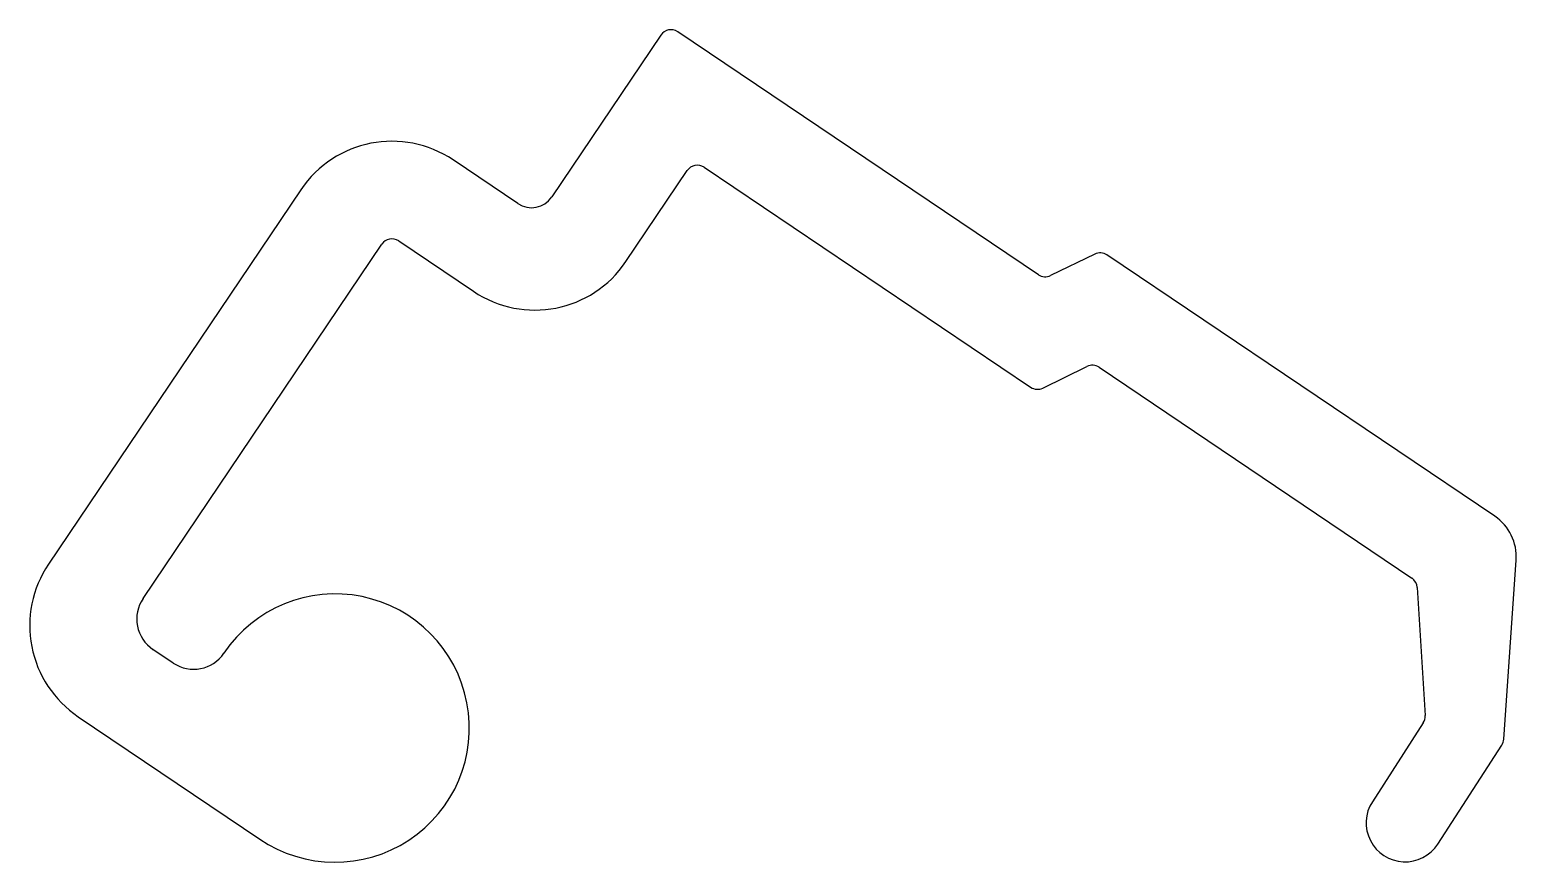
# Model space of a CAD drawing. Header units: inches. Extents: x -13.7 to 16.8, y -0.2 to 16.9.
import ezdxf

# ---------------------------------------------------------------- set-up
doc = ezdxf.new("R2010")
doc.units = ezdxf.units.IN
doc.header["$MEASUREMENT"] = 0

msp = doc.modelspace()

# ---------------------------------------------------------------- linework, layer by layer
at = {"color": 7, "linetype": 'Continuous'}
for p, q in [((6.974, 11.832), (-0.418, 16.812)), ((-0.765, 16.744), (-3, 13.427)), ((-3.694, 13.292), (-5.02, 14.185)), ((0.123, 14.036), (6.814, 9.528)), ((-1.481, 12.102), (-0.224, 13.968)), ((-8.144, 13.576), (-13.317, 5.898)), ((-6.138, 12.526), (-4.605, 11.493)), ((-11.379, 5.195), (-6.485, 12.459)), ((8.13, 12.257), (7.223, 11.814)), ((16.328, 6.884), (8.379, 12.24)), ((7.063, 9.51), (7.97, 9.953)), ((8.219, 9.936), (14.629, 5.617)), ((16.512, 2.313), (16.767, 5.986)), ((14.739, 5.425), (14.9, 2.797)), ((-10.761, 3.874), (-11.176, 4.154)), ((-9.72, 4.078), (-9.72, 4.077)), ((-12.708, 2.775), (-8.986, 0.267)), ((14.86, 2.646), (13.819, 1.032)), ((15.163, 0.165), (16.472, 2.193))]:
    msp.add_line(p, q, dxfattribs=at)
for centre, radius, start, end in [((-0.558, 16.605), 0.25, 56.03, 146.03), ((-6.278, 12.319), 2.25, 56.03, 146.03), ((-0.017, 13.828), 0.25, 56.03, 146.03), ((-3.415, 13.706), 0.5, 236.03, 326.03), ((-6.278, 12.319), 0.25, 56.03, 146.03), ((8.239, 12.032), 0.25, 56.03, 116.03), ((-3.347, 13.359), 2.25, 236.03, 326.03), ((7.113, 12.039), 0.25, 236.03, 296.03), ((8.079, 9.728), 0.25, 56.03, 116.03), ((6.954, 9.735), 0.25, 236.03, 296.03), ((15.769, 6.055), 1, 356.03, 56.03), ((-11.451, 4.641), 2.25, 146.03, 236.03), ((14.489, 5.41), 0.25, 3.4984, 56.03), ((-10.757, 4.776), 0.75, 146.03, 236.03), ((-7.44, 2.541), 2.75, 235.7771, 146.0053), ((-10.342, 4.496), 0.75, 236.03, 326.03), ((14.65, 2.782), 0.25, 327.1603, 3.4984), ((16.258, 2.33), 0.254, 327.1603, 356.03), ((14.491, 0.599), 0.8, 147.1603, 327.1603)]:
    msp.add_arc(centre, radius, start, end, dxfattribs=at)

doc.saveas('drawing.dxf')
